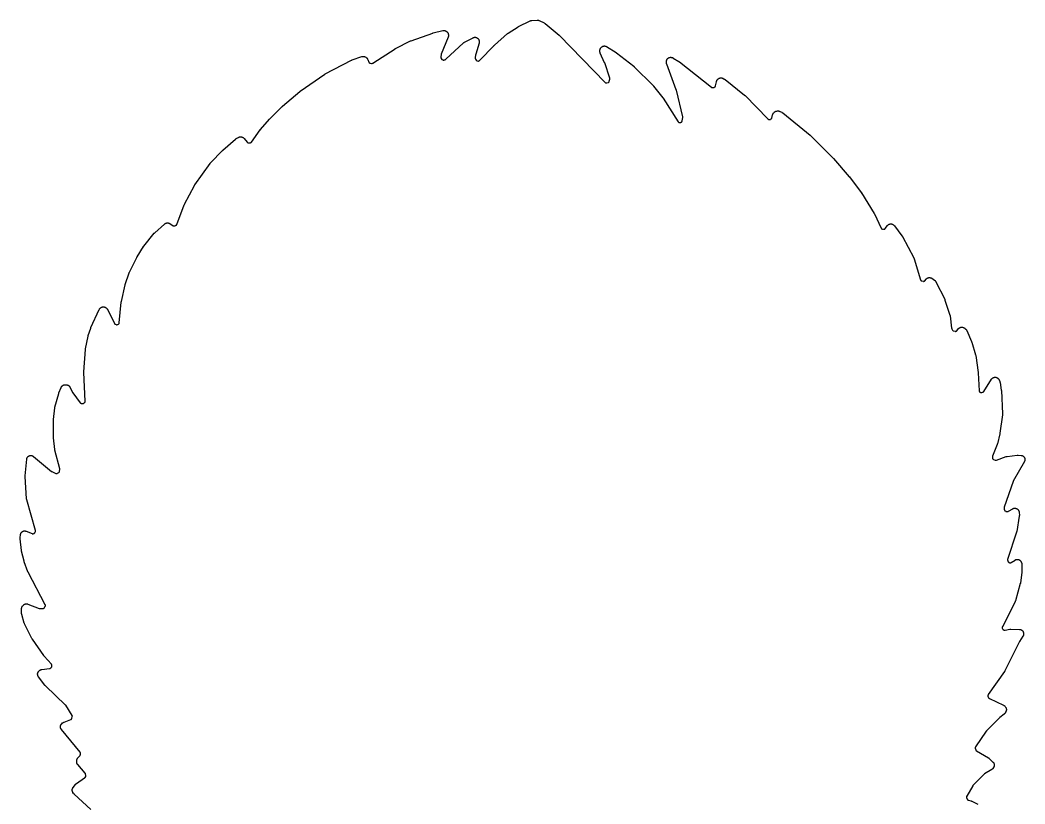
# Model space of a CAD drawing. Header units: millimetres. Extents: x 0 to 194, y 0 to 300.
# Drawn here: x 0 to 192.4, y 150 to 300 of the extents above; entities that cross this region are included whole.
import ezdxf

# ---------------------------------------------------------------- set-up
doc = ezdxf.new("R2010")
doc.units = ezdxf.units.MM
doc.layers.add('CUT', color=7, linetype='CONTINUOUS')

msp = doc.modelspace()

# ---------------------------------------------------------------- linework, layer by layer
at = {"layer": 'CUT'}
msp.add_lwpolyline([(13.5031, 148.902), (10.3414, 151.8754), (10.3249, 151.8918), (10.2928, 151.9253), (10.2624, 151.9604), (10.2339, 151.997), (10.2201, 152.0157), (10.0981, 152.1905), (10.0862, 152.2085), (10.0632, 152.245), (10.042, 152.2826), (10.0275, 152.3115), (10.01, 152.3509), (9.9983, 152.381), (9.9847, 152.422), (9.9759, 152.4531), (9.9663, 152.4951), (9.9605, 152.5269), (9.955, 152.5697), (9.9523, 152.6019), (9.9509, 152.645), (9.9513, 152.6774), (9.954, 152.7204), (9.9575, 152.7526), (9.9643, 152.7952), (9.9709, 152.8268), (9.9817, 152.8686), (9.9914, 152.8994), (10.0061, 152.9399), (10.0187, 152.9697), (10.0373, 153.0087), (10.0526, 153.0371), (10.0748, 153.0741), (10.0988, 153.1099), (10.1112, 153.1276), (10.5543, 153.7258), (10.5662, 153.7411), (10.5905, 153.7712), (10.6161, 153.8002), (10.6362, 153.821), (10.6643, 153.8477), (10.6861, 153.8668), (10.7163, 153.891), (10.7475, 153.9138), (10.7633, 153.9249), (12.3272, 154.9702), (12.3517, 154.9884), (12.3742, 155.0091), (12.3945, 155.0318), (12.4124, 155.0566), (12.5252, 155.2308), (12.54, 155.2565), (12.5523, 155.2835), (12.5618, 155.3115), (12.5686, 155.3404), (12.5724, 155.3698), (12.5733, 155.3995), (12.5713, 155.429), (12.5664, 155.4583), (12.5014, 155.7538), (12.4934, 155.783), (12.4825, 155.8112), (12.4688, 155.8383), (12.4525, 155.8638), (12.4336, 155.8875), (11.0069, 157.5093), (10.9924, 157.5266), (10.9645, 157.5618), (10.9383, 157.5983), (10.9201, 157.6267), (10.8977, 157.6657), (10.8824, 157.6957), (10.864, 157.7367), (10.8517, 157.7681), (10.8375, 157.8108), (10.8285, 157.8432), (10.8186, 157.8871), (10.8129, 157.9203), (10.8074, 157.9649), (10.805, 157.9985), (10.804, 158.0435), (10.8053, 158.0884), (10.8065, 158.1109), (10.823, 158.3206), (10.8251, 158.3411), (10.8302, 158.3819), (10.8372, 158.4225), (10.8438, 158.4526), (10.8544, 158.4924), (10.8637, 158.5218), (10.878, 158.5605), (10.89, 158.5889), (10.9077, 158.6261), (10.9222, 158.6533), (10.9432, 158.6887), (10.9602, 158.7144), (10.9844, 158.7478), (11.0101, 158.7799), (11.0233, 158.7957), (11.4467, 159.2792), (11.466, 159.3037), (11.4827, 159.3301), (11.4965, 159.358), (11.5073, 159.3873), (11.5151, 159.4175), (11.5197, 159.4483), (11.5403, 159.6636), (11.5416, 159.693), (11.5401, 159.7223), (11.5358, 159.7513), (11.5286, 159.7797), (11.5186, 159.8074), (11.5061, 159.8339), (11.491, 159.859), (11.4735, 159.8826), (7.8833, 164.2541), (7.8694, 164.2718), (7.8426, 164.308), (7.8177, 164.3454), (7.8004, 164.3744), (7.7794, 164.4141), (7.7651, 164.4447), (7.7481, 164.4863), (7.7369, 164.5181), (7.7242, 164.5613), (7.7163, 164.594), (7.7079, 164.6382), (7.7033, 164.6716), (7.6993, 164.7164), (7.6981, 164.7501), (7.6987, 164.7951), (7.7008, 164.8287), (7.7058, 164.8734), (7.7113, 164.9067), (7.7208, 164.9507), (7.7295, 164.9832), (7.7434, 165.026), (7.7554, 165.0575), (7.7734, 165.0987), (7.7885, 165.1289), (7.8105, 165.1681), (7.8285, 165.1966), (7.8544, 165.2334), (7.8751, 165.2599), (7.9046, 165.294), (7.9356, 165.3265), (7.9516, 165.3424), (8.1063, 165.4888), (8.123, 165.5038), (8.1571, 165.533), (8.1926, 165.5604), (8.2202, 165.5796), (8.2582, 165.6034), (8.2876, 165.6197), (8.3278, 165.6396), (8.369, 165.6574), (8.3898, 165.6658), (9.6933, 166.1545), (9.72, 166.166), (9.7455, 166.18), (9.7694, 166.1965), (9.7917, 166.2152), (9.8121, 166.2359), (9.8303, 166.2585), (9.8463, 166.2828), (9.8599, 166.3085), (9.8709, 166.3354), (9.8792, 166.3633), (9.9643, 166.7072), (9.9701, 166.7367), (9.9729, 166.7666), (9.9726, 166.7966), (9.9694, 166.8265), (9.9632, 166.8559), (9.9541, 166.8845), (9.9422, 166.912), (9.9276, 166.9383), (8.7222, 168.8678), (8.708, 168.8885), (8.6921, 168.908), (8.6747, 168.926), (4.8319, 172.5877), (4.8189, 172.6006), (4.7934, 172.627), (4.769, 172.6543), (4.7458, 172.6827), (4.7344, 172.6971), (3.4881, 174.3484), (3.4749, 174.3668), (3.4495, 174.4043), (3.426, 174.4429), (3.4098, 174.4728), (3.3904, 174.5136), (3.3773, 174.5449), (3.362, 174.5875), (3.3522, 174.62), (3.3412, 174.6639), (3.3347, 174.6972), (3.3283, 174.742), (3.3251, 174.7758), (3.3232, 174.821), (3.3235, 174.8549), (3.3261, 174.9001), (3.3298, 174.9338), (3.3369, 174.9785), (3.344, 175.0117), (3.3556, 175.0554), (3.3659, 175.0877), (3.3819, 175.1301), (3.3954, 175.1612), (3.4155, 175.2018), (3.4321, 175.2313), (3.4562, 175.2697), (3.4757, 175.2974), (3.5035, 175.3331), (3.5331, 175.3674), (3.5483, 175.3841), (3.6328, 175.4725), (3.6485, 175.4882), (3.6806, 175.5186), (3.7142, 175.5475), (3.7404, 175.5679), (3.7767, 175.5933), (3.8048, 175.6109), (3.8434, 175.6327), (3.8731, 175.6475), (3.9136, 175.6653), (3.9446, 175.6772), (3.9867, 175.6909), (4.0187, 175.6996), (4.062, 175.7092), (4.1057, 175.7166), (4.1276, 175.7197), (5.6277, 175.8986), (5.6573, 175.9036), (5.6863, 175.9116), (5.7143, 175.9224), (5.741, 175.936), (5.7663, 175.9521), (5.7899, 175.9707), (5.9342, 176.0971), (5.9544, 176.1165), (5.9727, 176.1377), (5.9889, 176.1605), (6.0029, 176.1847), (6.0146, 176.2101), (6.0239, 176.2365), (6.0307, 176.2636), (6.0349, 176.2912), (6.055, 176.481), (6.0567, 176.5088), (6.0557, 176.5367), (6.0522, 176.5643), (6.0461, 176.5915), (6.0376, 176.618), (6.0266, 176.6437), (6.0132, 176.6681), (5.9977, 176.6913), (5.9801, 176.7129), (4.5761, 178.2789), (4.5585, 178.2998), (4.5161, 178.3534), (4.4997, 178.3754), (2.3175, 181.5028), (2.2999, 181.53), (2.2585, 181.5997), (2.2429, 181.6282), (0.8235, 184.4581), (0.8145, 184.4769), (0.7976, 184.515), (0.7825, 184.5538), (0.7691, 184.5932), (0.7629, 184.6131), (0.2925, 186.2513), (0.2871, 186.2719), (0.2772, 186.3134), (0.2694, 186.3553), (0.265, 186.387), (0.2612, 186.4295), (0.2594, 186.4721), (0.259, 186.4934), (0.2632, 187.3682), (0.2638, 187.3897), (0.2661, 187.4326), (0.2704, 187.4753), (0.2751, 187.5072), (0.2835, 187.5493), (0.2913, 187.5805), (0.3036, 187.6217), (0.3143, 187.652), (0.3305, 187.6918), (0.3441, 187.721), (0.364, 187.759), (0.3803, 187.7868), (0.4037, 187.8228), (0.4226, 187.8489), (0.4494, 187.8824), (0.4777, 187.9147), (0.4923, 187.9305), (0.6069, 188.049), (0.6226, 188.0644), (0.6546, 188.0944), (0.688, 188.1228), (0.7141, 188.1428), (0.7501, 188.1678), (0.778, 188.1852), (0.8163, 188.2066), (0.8457, 188.2212), (0.8859, 188.2388), (0.9167, 188.2504), (0.9584, 188.264), (0.9901, 188.2726), (1.033, 188.282), (1.0654, 188.2875), (1.1089, 188.2927), (1.1417, 188.295), (1.1856, 188.296), (1.2184, 188.2951), (1.2622, 188.2917), (1.2948, 188.2876), (1.338, 188.2801), (1.3701, 188.2728), (1.4123, 188.2611), (1.454, 188.2473), (1.4746, 188.2399), (3.6232, 187.4095), (3.6534, 187.3996), (3.6846, 187.393), (3.7163, 187.3897), (3.7481, 187.3898), (4.3912, 187.426), (4.4203, 187.429), (4.449, 187.4349), (4.4769, 187.4436), (4.5039, 187.4549), (4.5297, 187.4688), (4.554, 187.4852), (4.5765, 187.5039), (4.5972, 187.5246), (4.6157, 187.5473), (4.6319, 187.5717), (4.7902, 187.8367), (4.8045, 187.8638), (4.816, 187.8923), (4.8246, 187.9217), (4.8301, 187.9519), (4.8325, 187.9825), (4.8317, 188.0132), (4.8278, 188.0436), (4.8209, 188.0735), (4.8109, 188.1025), (4.798, 188.1303), (1.533, 194.3282), (1.5205, 194.3538), (1.4915, 194.4185), (1.4807, 194.4448), (0.779, 196.3171), (0.7706, 196.3415), (0.7516, 196.4029), (0.7446, 196.4277), (0.2666, 198.3464), (0.2607, 198.3738), (0.2481, 198.4426), (0.2439, 198.4703), (-0.0249, 200.7059), (-0.0268, 200.7245), (-0.0297, 200.7617), (-0.031, 200.799), (-0.0309, 200.8269), (-0.0292, 200.8642), (-0.0259, 200.9014), (-0.0239, 200.9199), (0.0589, 201.557), (0.0622, 201.5785), (0.0699, 201.6213), (0.0796, 201.6637), (0.0885, 201.6951), (0.1023, 201.7364), (0.1141, 201.7667), (0.1318, 201.8065), (0.1465, 201.8356), (0.168, 201.8734), (0.1854, 201.901), (0.2105, 201.9366), (0.2305, 201.9623), (0.2589, 201.9953), (0.2813, 202.019), (0.3127, 202.0491), (0.3373, 202.0705), (0.3715, 202.0974), (0.398, 202.1163), (0.4346, 202.1399), (0.4629, 202.1561), (0.5016, 202.176), (0.5313, 202.1894), (0.5718, 202.2055), (0.6026, 202.216), (0.6444, 202.228), (0.6762, 202.2355), (0.719, 202.2435), (0.7513, 202.2479), (0.7946, 202.2517), (0.8272, 202.2529), (0.8707, 202.2525), (0.9033, 202.2506), (0.9465, 202.246), (0.9787, 202.2409), (1.0214, 202.2321), (1.0529, 202.224), (1.0945, 202.2112), (1.1354, 202.1963), (1.1557, 202.1884), (2.2609, 201.7251), (2.287, 201.7156), (2.314, 201.7085), (2.3414, 201.7039), (2.3692, 201.7019), (2.397, 201.7025), (2.4247, 201.7057), (2.4519, 201.7114), (2.4785, 201.7196), (2.6224, 201.7714), (2.6514, 201.7836), (2.679, 201.7988), (2.7048, 201.8168), (2.7286, 201.8374), (2.7501, 201.8603), (2.7691, 201.8854), (2.7854, 201.9123), (2.8819, 202.0931), (2.8942, 202.119), (2.9039, 202.146), (2.9111, 202.1737), (2.9155, 202.2021), (2.9173, 202.2307), (2.9162, 202.2594), (2.9125, 202.2878), (2.906, 202.3157), (1.2441, 208.2159), (1.2383, 208.2388), (1.2279, 208.2847), (1.2199, 208.3312), (1.2144, 208.378), (1.2123, 208.4015), (0.9371, 212.6368), (0.9363, 212.6543), (0.9354, 212.6895), (0.9359, 212.7247), (0.9377, 212.7598), (0.939, 212.7774), (1.2315, 215.9636), (1.234, 215.9856), (1.2403, 216.0295), (1.2486, 216.073), (1.2565, 216.1053), (1.2692, 216.1478), (1.2802, 216.1792), (1.2969, 216.2203), (1.311, 216.2504), (1.3317, 216.2896), (1.3487, 216.3182), (1.3732, 216.3552), (1.3928, 216.3819), (1.4208, 216.4163), (1.4431, 216.441), (1.4743, 216.4725), (1.4989, 216.4949), (1.5331, 216.5231), (1.5597, 216.543), (1.5965, 216.5677), (1.625, 216.5849), (1.6641, 216.6059), (1.6941, 216.6201), (1.735, 216.6372), (1.7663, 216.6484), (1.8087, 216.6614), (1.841, 216.6695), (1.8845, 216.6781), (1.9173, 216.683), (1.9615, 216.6874), (1.9947, 216.689), (2.039, 216.689), (2.0722, 216.6874), (2.1163, 216.683), (2.1492, 216.6781), (2.1927, 216.6694), (2.2249, 216.6613), (2.2673, 216.6483), (2.2986, 216.6371), (2.3396, 216.62), (2.3696, 216.6057), (2.4086, 216.5847), (2.4371, 216.5676), (2.4739, 216.5428), (2.5094, 216.5163), (2.5269, 216.5026), (5.9873, 213.6431), (6.0102, 213.6259), (6.0346, 213.611), (6.0604, 213.5985), (6.8364, 213.2664), (6.8649, 213.2559), (6.8943, 213.2483), (6.9244, 213.2438), (6.9547, 213.2423), (6.9851, 213.2438), (7.0151, 213.2485), (7.0446, 213.2561), (7.0731, 213.2667), (7.1003, 213.2801), (7.3854, 213.4388), (7.4108, 213.4547), (7.4345, 213.473), (7.4563, 213.4936), (7.4759, 213.5162), (7.4931, 213.5407), (7.5078, 213.5668), (7.5198, 213.5942), (7.5291, 213.6227), (7.5354, 213.652), (7.5388, 213.6818), (7.5605, 214.0196), (7.5608, 214.0509), (7.558, 214.082), (7.5518, 214.1127), (6.6397, 217.7008), (6.6329, 217.7325), (6.6186, 217.8123), (6.6141, 217.8444), (6.3836, 220.0365), (6.3819, 220.0581), (6.3788, 220.1122), (6.3781, 220.1338), (6.3501, 223.4398), (6.3507, 223.4681), (6.3546, 223.5387), (6.357, 223.5669), (6.6206, 225.8017), (6.6229, 225.8183), (6.628, 225.8514), (6.6344, 225.8843), (6.642, 225.917), (6.6461, 225.9332), (7.3667, 228.573), (7.374, 228.5973), (7.3942, 228.6574), (7.4029, 228.6813), (7.8064, 229.6935), (7.8154, 229.7146), (7.8345, 229.7561), (7.8557, 229.7967), (7.873, 229.8262), (7.8982, 229.8644), (7.9185, 229.892), (7.9474, 229.9275), (7.9704, 229.9529), (8.0028, 229.9852), (8.0282, 230.0082), (8.0637, 230.037), (8.1006, 230.064), (8.1194, 230.0771), (8.1455, 230.0942), (8.1641, 230.1058), (8.2018, 230.128), (8.2406, 230.1484), (8.2704, 230.1622), (8.311, 230.1787), (8.3419, 230.1896), (8.3839, 230.2021), (8.4158, 230.2099), (8.4588, 230.2182), (8.4913, 230.2229), (8.535, 230.227), (8.5787, 230.229), (8.6006, 230.2295), (8.7884, 230.2288), (8.8098, 230.2282), (8.8526, 230.2261), (8.8952, 230.2218), (8.9269, 230.2172), (8.969, 230.2089), (9.0001, 230.2012), (9.0412, 230.189), (9.0714, 230.1784), (9.1111, 230.1624), (9.1423, 230.148), (9.1822, 230.1271), (9.2163, 230.1071), (9.2557, 230.081), (9.2842, 230.0599), (9.3207, 230.0298), (9.3468, 230.0058), (9.3799, 229.972), (9.4034, 229.9455), (9.4328, 229.9084), (9.4533, 229.8795), (9.4786, 229.8396), (9.5018, 229.7984), (9.5129, 229.7774), (10.0437, 228.7061), (10.0574, 228.6815), (10.0734, 228.6582), (11.4951, 226.7806), (11.5128, 226.7593), (11.5324, 226.7397), (11.5538, 226.7221), (11.5766, 226.7065), (11.6008, 226.693), (11.6262, 226.6818), (11.6524, 226.6731), (11.6794, 226.6667), (11.9175, 226.6224), (11.9472, 226.6184), (11.9772, 226.6174), (12.0071, 226.6193), (12.0366, 226.6243), (12.0655, 226.6321), (12.0935, 226.6428), (12.1203, 226.6563), (12.1456, 226.6724), (12.1692, 226.6909), (12.3281, 226.8289), (12.3497, 226.8496), (12.3691, 226.8724), (12.3861, 226.8969), (12.4006, 226.923), (12.4124, 226.9505), (12.4215, 226.9789), (12.4276, 227.0082), (12.4309, 227.0379), (12.4311, 227.0677), (12.2038, 232.5897), (12.2034, 232.6137), (12.2042, 232.6737), (12.2051, 232.6978), (12.487, 236.9829), (12.4899, 237.0121), (12.4994, 237.0847), (12.5042, 237.1136), (12.9792, 239.5055), (12.9854, 239.5327), (13.0032, 239.6), (13.0111, 239.6267), (13.4892, 241.07), (13.4979, 241.0942), (13.5215, 241.1538), (13.5317, 241.1774), (15.1407, 244.6498), (15.1507, 244.6701), (15.1717, 244.71), (15.1947, 244.7489), (15.2134, 244.7771), (15.2401, 244.8135), (15.2616, 244.8397), (15.2918, 244.8732), (15.3158, 244.8971), (15.3493, 244.9274), (15.3755, 244.9488), (15.4118, 244.9756), (15.4401, 244.9943), (15.4789, 245.0173), (15.5189, 245.0383), (15.5391, 245.0483), (15.5624, 245.0591), (15.5823, 245.0677), (15.6225, 245.084), (15.6635, 245.0984), (15.6946, 245.1077), (15.7367, 245.118), (15.7686, 245.1242), (15.8116, 245.1305), (15.8439, 245.1336), (15.8872, 245.1357), (15.9197, 245.1357), (15.9631, 245.1336), (15.9954, 245.1304), (16.0383, 245.1242), (16.0702, 245.1179), (16.1124, 245.1076), (16.1539, 245.0952), (16.1746, 245.0885), (16.2206, 245.0723), (16.2408, 245.0647), (16.2809, 245.0484), (16.3202, 245.0302), (16.3489, 245.0151), (16.3863, 244.9932), (16.4135, 244.9755), (16.4485, 244.9501), (16.4739, 244.9298), (16.5063, 244.9011), (16.5296, 244.8785), (16.5592, 244.8469), (16.5802, 244.8222), (16.6065, 244.7878), (16.625, 244.7612), (16.648, 244.7245), (16.6692, 244.6867), (16.6793, 244.6676), (18.0183, 241.9832), (18.0328, 241.9574), (18.0497, 241.9332), (18.069, 241.9107), (18.0904, 241.8903), (18.1137, 241.872), (18.1387, 241.8562), (18.1651, 241.8429), (18.3865, 241.7447), (18.4136, 241.7342), (18.4416, 241.7264), (18.4702, 241.7213), (18.4992, 241.7191), (18.5283, 241.7196), (18.5572, 241.723), (18.5856, 241.7291), (18.6133, 241.738), (18.64, 241.7495), (18.7972, 241.8264), (18.8239, 241.8413), (18.849, 241.8587), (18.8722, 241.8786), (18.8932, 241.9008), (18.9118, 241.925), (18.9279, 241.951), (18.9413, 241.9785), (18.9518, 242.0072), (18.9594, 242.0368), (18.9639, 242.067), (19.3489, 246.0503), (19.3525, 246.0788), (19.364, 246.1498), (19.3695, 246.1781), (20.0932, 249.3502), (20.0987, 249.3719), (20.1139, 249.4258), (20.1205, 249.4473), (20.8682, 251.674), (20.8793, 251.7035), (20.9095, 251.7763), (20.9227, 251.8049), (22.3283, 254.6123), (22.3386, 254.6317), (22.3655, 254.6795), (22.3767, 254.6983), (23.6213, 256.6758), (23.6355, 256.697), (23.6726, 256.7492), (23.6881, 256.7696), (25.6526, 259.2211), (25.6646, 259.2355), (25.6893, 259.2637), (25.715, 259.2909), (25.7419, 259.317), (25.7556, 259.3298), (27.6054, 260.9807), (27.6235, 260.996), (27.6604, 261.0257), (27.6989, 261.0533), (27.7288, 261.0725), (27.77, 261.096), (27.8017, 261.1119), (27.8452, 261.1309), (27.8895, 261.1476), (27.9119, 261.1553), (27.9634, 261.1716), (27.9839, 261.1776), (28.0251, 261.1886), (28.0669, 261.1975), (28.0985, 261.2028), (28.1409, 261.2078), (28.1728, 261.21), (28.2155, 261.2109), (28.2475, 261.2101), (28.2901, 261.207), (28.3219, 261.2032), (28.364, 261.196), (28.3952, 261.1892), (28.4365, 261.1781), (28.467, 261.1683), (28.507, 261.1534), (28.5364, 261.1408), (28.5748, 261.1221), (28.6122, 261.1016), (28.6307, 261.0909), (29.3112, 260.6758), (29.336, 260.6622), (29.362, 260.651), (29.389, 260.6424), (29.4166, 260.6363), (29.4447, 260.6328), (29.473, 260.632), (29.5012, 260.6338), (29.5292, 260.6384), (29.5566, 260.6455), (29.5832, 260.6552), (29.8178, 260.7534), (29.8453, 260.7665), (29.8712, 260.7824), (29.8955, 260.8008), (29.9177, 260.8216), (29.9377, 260.8445), (29.9553, 260.8693), (29.9703, 260.8958), (29.9825, 260.9237), (31.4031, 264.6664), (31.4142, 264.6931), (31.4441, 264.7589), (31.457, 264.7848), (33.3796, 268.3777), (33.394, 268.4027), (33.4319, 268.4637), (33.4479, 268.4877), (36.3644, 272.5791), (36.3745, 272.5927), (36.3951, 272.6194), (36.4168, 272.6454), (36.4393, 272.6705), (36.4509, 272.6829), (38.7497, 275.0559), (38.7616, 275.0678), (38.7921, 275.097), (38.8045, 275.1085), (41.1946, 277.2313), (41.2124, 277.2462), (41.2486, 277.2752), (41.2864, 277.3024), (41.3254, 277.3275), (41.3453, 277.3395), (41.7602, 277.5768), (41.7807, 277.5879), (41.8222, 277.6088), (41.8647, 277.6277), (41.8973, 277.6401), (41.9416, 277.6544), (41.9752, 277.6634), (42.0208, 277.673), (42.0552, 277.6785), (42.1014, 277.6834), (42.1362, 277.6853), (42.1828, 277.6854), (42.2176, 277.6837), (42.2639, 277.679), (42.2983, 277.6737), (42.3439, 277.6642), (42.3889, 277.6524), (42.4112, 277.6459), (42.4998, 277.6177), (42.5203, 277.6107), (42.561, 277.5955), (42.6009, 277.5784), (42.6301, 277.5642), (42.6682, 277.5434), (42.6959, 277.5264), (42.7318, 277.502), (42.7578, 277.4824), (42.7911, 277.4546), (42.8151, 277.4326), (42.8456, 277.4018), (42.8746, 277.3695), (42.8887, 277.353), (43.4702, 276.6393), (43.4891, 276.6182), (43.51, 276.5989), (43.5326, 276.5817), (43.5567, 276.5667), (43.5821, 276.5541), (43.6086, 276.5439), (43.6359, 276.5363), (43.6639, 276.5313), (43.6921, 276.529), (43.7205, 276.5293), (44.033, 276.5478), (44.0623, 276.551), (44.0912, 276.557), (44.1193, 276.5659), (44.1464, 276.5775), (44.1723, 276.5917), (44.1966, 276.6083), (44.2192, 276.6273), (44.2398, 276.6483), (44.2583, 276.6714), (45.944, 278.9997), (45.9556, 279.015), (45.9852, 279.0525), (45.9974, 279.0672), (47.719, 281.0633), (47.7308, 281.0765), (47.761, 281.1089), (47.7733, 281.1216), (50.1549, 283.4795), (50.167, 283.491), (50.1976, 283.5191), (50.21, 283.5302), (53.5052, 286.3425), (53.5232, 286.3571), (53.5691, 286.3924), (53.5879, 286.406), (58.2999, 289.6536), (58.3226, 289.6683), (58.3805, 289.7033), (58.4041, 289.7166), (63.4347, 292.3551), (63.4504, 292.363), (63.4821, 292.3781), (63.5144, 292.3919), (63.5472, 292.4045), (63.5637, 292.4105), (65.4001, 293.0329), (65.4215, 293.0396), (65.4646, 293.0519), (65.5083, 293.062), (65.5414, 293.0679), (65.5859, 293.0736), (65.6194, 293.0762), (65.6642, 293.0774), (65.6978, 293.0767), (65.7426, 293.0735), (65.7759, 293.0694), (65.8201, 293.0617), (65.8529, 293.0543), (65.8961, 293.0423), (65.928, 293.0316), (65.9698, 293.0154), (66.0107, 292.997), (66.031, 292.9874), (66.1598, 292.9217), (66.1804, 292.9105), (66.221, 292.8871), (66.2603, 292.8616), (66.2887, 292.841), (66.3252, 292.8115), (66.3513, 292.7881), (66.3845, 292.755), (66.4081, 292.7289), (66.4376, 292.6926), (66.4583, 292.6642), (66.484, 292.625), (66.5016, 292.5946), (66.523, 292.5529), (66.5422, 292.5101), (66.5513, 292.4885), (66.7457, 291.9871), (66.7581, 291.9593), (66.7733, 291.9329), (66.7911, 291.9082), (66.8114, 291.8854), (66.8338, 291.8648), (66.8582, 291.8465), (66.8843, 291.8309), (66.9119, 291.8179), (66.9407, 291.8078), (66.9703, 291.8007), (67.2736, 291.744), (67.3018, 291.7401), (67.3302, 291.7389), (67.3586, 291.7404), (67.3867, 291.7446), (67.4144, 291.7514), (67.4412, 291.7608), (67.467, 291.7727), (67.4916, 291.787), (71.7792, 294.5586), (71.8002, 294.5714), (71.8535, 294.6018), (71.8752, 294.6134), (74.7107, 296.0346), (74.736, 296.0463), (74.8003, 296.0737), (74.8264, 296.0838), (78.9886, 297.5575), (79.0113, 297.5649), (79.0687, 297.5818), (79.0918, 297.588), (80.9011, 298.019), (80.9241, 298.0239), (80.9703, 298.0324), (81.0169, 298.0384), (81.052, 298.0411), (81.099, 298.0423), (81.1342, 298.0413), (81.181, 298.0376), (81.2159, 298.033), (81.2621, 298.0244), (81.2964, 298.0161), (81.3414, 298.0027), (81.3746, 297.991), (81.418, 297.973), (81.4604, 297.9527), (81.4813, 297.9421), (81.5431, 297.9085), (81.5619, 297.8977), (81.5988, 297.8753), (81.6347, 297.851), (81.6607, 297.8316), (81.694, 297.8041), (81.718, 297.7823), (81.7486, 297.7516), (81.7703, 297.7276), (81.7978, 297.6942), (81.8172, 297.6682), (81.8413, 297.6323), (81.8581, 297.6046), (81.8787, 297.5665), (81.8927, 297.5373), (81.9096, 297.4974), (81.9245, 297.4568), (81.9314, 297.4363), (81.9648, 297.3299), (81.9709, 297.3084), (81.9821, 297.2654), (81.9911, 297.2218), (81.9963, 297.1888), (82.0009, 297.1445), (82.0028, 297.1112), (82.0031, 297.0667), (82.0016, 297.0333), (81.9975, 296.989), (81.9928, 296.956), (81.9843, 296.9123), (81.9763, 296.8799), (81.9636, 296.8372), (81.9487, 296.7953), (81.9408, 296.7744), (80.6086, 293.5308), (80.5978, 293.4997), (80.5904, 293.4675), (80.5104, 293.0005), (80.5067, 292.9697), (80.5063, 292.9386), (80.5091, 292.9077), (80.515, 292.8772), (80.5241, 292.8475), (80.5362, 292.8189), (80.636, 292.6132), (80.651, 292.5859), (80.6688, 292.5604), (80.689, 292.5369), (80.7116, 292.5155), (80.7363, 292.4967), (80.7629, 292.4805), (80.7909, 292.4671), (80.9409, 292.4048), (80.9682, 292.395), (80.9964, 292.3879), (81.025, 292.3835), (81.054, 292.3819), (81.083, 292.3831), (81.1117, 292.3871), (81.1399, 292.3939), (81.3428, 292.4531), (81.369, 292.462), (81.3942, 292.4733), (81.4183, 292.487), (81.441, 292.5027), (81.4622, 292.5205), (84.8523, 295.6468), (84.867, 295.6599), (84.8971, 295.6853), (84.9283, 295.7094), (84.9525, 295.7264), (84.9857, 295.7476), (85.0197, 295.7674), (85.037, 295.7769), (86.699, 296.6466), (86.7183, 296.6561), (86.7575, 296.6743), (86.7976, 296.6906), (86.8281, 296.7013), (86.8695, 296.7137), (86.901, 296.7214), (86.9434, 296.7297), (86.9754, 296.7344), (87.0184, 296.7387), (87.0508, 296.7403), (87.094, 296.7403), (87.1263, 296.7388), (87.1694, 296.7347), (87.2014, 296.7301), (87.2439, 296.722), (87.2753, 296.7143), (87.3168, 296.7021), (87.3474, 296.6914), (87.3875, 296.6753), (87.4169, 296.6618), (87.4552, 296.6419), (87.4832, 296.6256), (87.5195, 296.6021), (87.5458, 296.5832), (87.5796, 296.5563), (87.604, 296.535), (87.6351, 296.505), (87.6573, 296.4814), (87.6854, 296.4486), (87.7052, 296.423), (87.73, 296.3876), (87.7473, 296.3602), (87.7686, 296.3226), (87.7832, 296.2937), (87.8008, 296.2542), (87.8165, 296.2139), (87.8238, 296.1936), (87.8514, 296.1112), (87.8582, 296.089), (87.8706, 296.0444), (87.8808, 295.9991), (87.8866, 295.9649), (87.892, 295.9188), (87.8943, 295.8842), (87.8949, 295.8378), (87.8936, 295.8031), (87.8895, 295.757), (87.8846, 295.7226), (87.8757, 295.6771), (87.8645, 295.6321), (87.8583, 295.6097), (87.2176, 293.5048), (87.2102, 293.4753), (87.2059, 293.4452), (87.1391, 292.7267), (87.1378, 292.6974), (87.1394, 292.6682), (87.1438, 292.6392), (87.151, 292.6109), (87.161, 292.5833), (87.1736, 292.5569), (87.1887, 292.5318), (87.3094, 292.3518), (87.3273, 292.3278), (87.3475, 292.3057), (87.3698, 292.2857), (87.3939, 292.268), (87.4198, 292.2529), (87.447, 292.2404), (87.4753, 292.2306), (87.5044, 292.2238), (87.6579, 292.1956), (87.6871, 292.1917), (87.7166, 292.1907), (87.746, 292.1926), (87.7751, 292.1974), (87.8036, 292.205), (87.8312, 292.2154), (87.8577, 292.2284), (87.8827, 292.244), (87.9061, 292.2619), (87.9276, 292.2821), (90.7418, 295.1902), (90.7548, 295.2031), (90.788, 295.2346), (90.8015, 295.247), (93.3282, 297.4649), (93.3417, 297.4763), (93.3691, 297.4985), (93.3974, 297.5197), (93.4265, 297.5397), (93.4413, 297.5494), (95.3293, 298.7418), (95.3489, 298.7536), (95.3986, 298.7815), (95.4188, 298.7922), (97.6254, 299.8904), (97.6464, 299.9002), (97.6888, 299.9186), (97.7321, 299.9349), (97.7652, 299.9454), (97.81, 299.9571), (97.844, 299.9641), (97.8897, 299.9712), (97.9358, 299.9759), (97.9589, 299.9776), (98.9541, 300.0274), (98.9765, 300.0279), (99.0212, 300.028), (99.0659, 300.0257), (99.0992, 300.0224), (99.1435, 300.0158), (99.1763, 300.0092), (99.2197, 299.9982), (99.2517, 299.9883), (99.2938, 299.9731), (99.335, 299.9558), (99.3554, 299.9466), (100.3387, 299.4748), (100.3628, 299.4623), (100.4101, 299.436), (100.4558, 299.4068), (100.4997, 299.375), (100.5211, 299.3584), (103.2052, 297.1497), (103.2241, 297.1333), (103.27, 297.091), (103.2879, 297.0736), (112.0132, 288.0982), (112.0358, 288.0772), (112.0605, 288.0587), (112.0869, 288.0427), (112.1148, 288.0296), (112.1439, 288.0194), (112.1738, 288.0123), (112.2044, 288.0082), (112.2352, 288.0074), (112.266, 288.0097), (112.2963, 288.0151), (112.5746, 288.0799), (112.6022, 288.0877), (112.6289, 288.0981), (112.6545, 288.111), (112.6788, 288.1263), (112.7015, 288.1439), (112.7223, 288.1635), (112.7413, 288.1851), (112.758, 288.2083), (112.7725, 288.2331), (112.7846, 288.2591), (112.7941, 288.2861), (112.801, 288.314), (112.8861, 288.7454), (112.8905, 288.776), (112.8918, 288.8069), (112.8898, 288.8377), (112.8847, 288.8681), (112.8765, 288.8979), (111.9084, 291.8185), (111.9036, 291.8321), (111.8965, 291.8505), (111.891, 291.8638), (111.073, 293.7149), (111.0641, 293.7366), (111.0474, 293.7803), (111.033, 293.8249), (111.024, 293.8589), (111.0143, 293.9047), (111.0089, 293.9394), (111.004, 293.986), (111.0016, 294.0328), (111.001, 294.0562), (111.0011, 294.2008), (111.0017, 294.2218), (111.0037, 294.2638), (111.0076, 294.3057), (111.012, 294.3369), (111.0199, 294.3782), (111.0272, 294.4089), (111.0389, 294.4493), (111.0491, 294.4791), (111.0645, 294.5183), (111.0774, 294.547), (111.0963, 294.5846), (111.1119, 294.612), (111.1343, 294.6476), (111.1583, 294.6821), (111.1708, 294.6991), (111.2163, 294.7583), (111.2301, 294.7754), (111.2586, 294.8089), (111.2886, 294.8409), (111.3123, 294.8638), (111.3454, 294.8928), (111.3712, 294.9133), (111.4069, 294.9389), (111.4346, 294.9568), (111.4726, 294.9788), (111.5019, 294.9939), (111.5419, 295.0121), (111.5726, 295.0242), (111.6142, 295.0384), (111.6458, 295.0475), (111.6886, 295.0576), (111.721, 295.0635), (111.7646, 295.0694), (111.7974, 295.0722), (111.8413, 295.0737), (111.8743, 295.0733), (111.9181, 295.0705), (111.9509, 295.0669), (111.9943, 295.0599), (112.0265, 295.0531), (112.069, 295.0418), (112.1004, 295.0319), (112.1416, 295.0166), (112.1719, 295.0036), (112.2114, 294.9844), (112.25, 294.9632), (112.269, 294.9522), (114.108, 293.8221), (114.1294, 293.8081), (114.1817, 293.7717), (114.2022, 293.7565), (117.4866, 291.1839), (117.5078, 291.1663), (117.5592, 291.1207), (117.5792, 291.1018), (121.1856, 287.4854), (121.2033, 287.4666), (121.2461, 287.4184), (121.2626, 287.3987), (123.0485, 285.1414), (123.0621, 285.1234), (123.0948, 285.0775), (123.1074, 285.0588), (125.9866, 280.5581), (126.0028, 280.5351), (126.0211, 280.5138), (126.0413, 280.4943), (126.0633, 280.4768), (126.0868, 280.4614), (126.1116, 280.4483), (126.1375, 280.4375), (126.1644, 280.4292), (126.1919, 280.4235), (126.2865, 280.4083), (126.3137, 280.4053), (126.3412, 280.4047), (126.3685, 280.4066), (126.3956, 280.411), (126.4222, 280.4178), (126.448, 280.4271), (126.4729, 280.4387), (126.5949, 280.5025), (126.6213, 280.518), (126.646, 280.5362), (126.6686, 280.5568), (126.6891, 280.5795), (126.7071, 280.6043), (126.7226, 280.6307), (126.7352, 280.6586), (126.7449, 280.6877), (126.7517, 280.7175), (126.8629, 281.3646), (126.8665, 281.3946), (126.867, 281.4248), (126.8646, 281.455), (126.8591, 281.4847), (125.6368, 286.635), (125.632, 286.6527), (125.6247, 286.6769), (125.6188, 286.6943), (123.793, 291.6101), (123.7859, 291.6307), (123.7727, 291.6722), (123.7616, 291.7144), (123.7548, 291.7463), (123.7477, 291.7894), (123.744, 291.8218), (123.7412, 291.8653), (123.7405, 291.9089), (123.7407, 291.9307), (123.7472, 292.1326), (123.7484, 292.1549), (123.7521, 292.1993), (123.7579, 292.2435), (123.7639, 292.2764), (123.7741, 292.3198), (123.7834, 292.3519), (123.7978, 292.3941), (123.8102, 292.4252), (123.8287, 292.4657), (123.8441, 292.4954), (123.8666, 292.5339), (123.8848, 292.5619), (123.911, 292.598), (123.9319, 292.6241), (123.9616, 292.6574), (123.985, 292.6813), (124.0177, 292.7115), (124.0434, 292.7329), (124.079, 292.7598), (124.1066, 292.7785), (124.1447, 292.8017), (124.1741, 292.8177), (124.2143, 292.837), (124.2451, 292.8499), (124.287, 292.8652), (124.3189, 292.875), (124.3622, 292.886), (124.3949, 292.8927), (124.439, 292.8993), (124.4723, 292.9027), (124.5168, 292.905), (124.5502, 292.905), (124.5948, 292.9029), (124.6391, 292.8985), (124.6613, 292.8958), (124.7122, 292.8882), (124.7346, 292.8843), (124.7791, 292.8754), (124.823, 292.8643), (124.8555, 292.8543), (124.8982, 292.8387), (124.9295, 292.8255), (124.9704, 292.8058), (125.0101, 292.784), (125.0298, 292.7726), (126.1108, 292.1084), (126.1331, 292.0937), (126.1876, 292.0556), (126.209, 292.0397), (132.346, 287.1843), (132.3698, 287.1672), (132.3952, 287.1526), (132.4219, 287.1405), (132.4497, 287.1311), (132.4782, 287.1244), (132.5073, 287.1206), (132.6964, 287.1048), (132.7255, 287.1038), (132.7546, 287.1057), (132.7834, 287.1103), (132.8115, 287.1177), (132.8389, 287.1278), (132.8651, 287.1405), (132.89, 287.1557), (133.0175, 287.2424), (133.0406, 287.2599), (133.062, 287.2795), (133.0814, 287.3011), (133.0986, 287.3244), (133.1135, 287.3493), (133.1259, 287.3755), (133.1357, 287.4028), (133.1428, 287.4309), (133.3043, 288.2279), (133.3093, 288.2494), (133.3202, 288.2923), (133.3332, 288.3345), (133.3444, 288.3656), (133.3615, 288.4064), (133.3758, 288.4363), (133.3968, 288.4752), (133.4139, 288.5035), (133.4386, 288.5402), (133.4651, 288.5756), (133.4788, 288.5929), (133.5516, 288.6809), (133.5657, 288.6972), (133.5947, 288.7289), (133.6251, 288.7593), (133.649, 288.7809), (133.6822, 288.8082), (133.708, 288.8274), (133.7437, 288.8514), (133.7712, 288.8681), (133.809, 288.8886), (133.838, 288.9026), (133.8776, 288.9194), (133.9078, 288.9306), (133.9488, 288.9435), (133.9799, 288.9517), (134.0219, 288.9607), (134.0537, 288.9659), (134.0964, 288.9708), (134.1286, 288.973), (134.1715, 288.9738), (134.2037, 288.9729), (134.2466, 288.9696), (134.2785, 288.9656), (134.3209, 288.9583), (134.3523, 288.9512), (134.3938, 288.9399), (134.4244, 288.9299), (134.4646, 288.9146), (134.504, 288.8975), (134.5235, 288.8884), (134.8191, 288.7424), (134.8407, 288.731), (134.883, 288.7071), (134.9241, 288.681), (134.9637, 288.6527), (134.9831, 288.638), (138.7, 285.6619), (138.7213, 285.6437), (138.7732, 285.5966), (138.7933, 285.5771), (143.1319, 281.1111), (143.154, 281.0905), (143.1782, 281.0722), (143.204, 281.0564), (143.2313, 281.0433), (143.2598, 281.0331), (143.2891, 281.0258), (143.3191, 281.0214), (143.5015, 281.0043), (143.5292, 281.003), (143.5569, 281.0042), (143.5844, 281.0081), (143.6114, 281.0144), (143.6377, 281.0232), (143.6631, 281.0343), (143.6873, 281.0478), (143.7836, 281.1073), (143.8073, 281.1236), (143.8294, 281.1421), (143.8495, 281.1626), (143.8677, 281.185), (143.8836, 281.209), (143.8971, 281.2344), (143.9081, 281.261), (143.9165, 281.2885), (144.0745, 281.9089), (144.0801, 281.9291), (144.0924, 281.9693), (144.1065, 282.0089), (144.1184, 282.038), (144.1362, 282.0761), (144.1508, 282.104), (144.172, 282.1402), (144.1892, 282.1666), (144.2137, 282.2007), (144.2332, 282.2254), (144.2608, 282.2571), (144.2898, 282.2875), (144.3047, 282.3023), (144.4038, 282.3967), (144.4214, 282.4126), (144.4572, 282.4433), (144.4946, 282.4721), (144.5238, 282.4922), (144.564, 282.5169), (144.5951, 282.5338), (144.6377, 282.5542), (144.6704, 282.5678), (144.7149, 282.5836), (144.7488, 282.5936), (144.7948, 282.6047), (144.8412, 282.6133), (144.8645, 282.617), (144.9904, 282.6335), (145.012, 282.6358), (145.0553, 282.6394), (145.0988, 282.6409), (145.1314, 282.6404), (145.1748, 282.6377), (145.2072, 282.6341), (145.2501, 282.6272), (145.282, 282.6205), (145.3241, 282.6095), (145.3552, 282.5997), (145.396, 282.5847), (145.436, 282.5677), (145.4558, 282.5587), (145.8362, 282.3752), (145.8596, 282.3631), (145.9057, 282.3375), (145.9501, 282.3092), (145.9928, 282.2783), (146.0138, 282.2623), (151.2449, 277.9977), (151.2618, 277.9833), (151.3031, 277.946), (151.3193, 277.9307), (155.6944, 273.577), (155.7066, 273.5644), (155.7363, 273.5325), (155.7479, 273.5194), (158.7322, 270.0491), (158.7414, 270.038), (158.7641, 270.0099), (158.773, 269.9985), (161.0286, 267.0062), (161.0399, 266.9904), (161.0674, 266.9505), (161.0781, 266.9342), (163.5199, 263.0367), (163.5336, 263.0133), (163.5659, 262.9541), (163.5781, 262.93), (164.8529, 260.2192), (164.8673, 260.1922), (164.8844, 260.1669), (164.904, 260.1434), (164.9259, 260.122), (164.9498, 260.103), (164.9755, 260.0864), (165.0978, 260.0166), (165.1222, 260.004), (165.1477, 259.9938), (165.1741, 259.9859), (165.201, 259.9805), (165.2283, 259.9776), (165.2558, 259.9772), (165.2832, 259.9793), (165.44, 259.9985), (165.4704, 260.0038), (165.5, 260.0122), (165.5287, 260.0236), (165.556, 260.0379), (165.5817, 260.0549), (165.6055, 260.0744), (165.6272, 260.0963), (165.6465, 260.1203), (166.0532, 260.6818), (166.0669, 260.6999), (166.0954, 260.7353), (166.1257, 260.7692), (166.1496, 260.7935), (166.1831, 260.8242), (166.2093, 260.8459), (166.2457, 260.8731), (166.274, 260.892), (166.313, 260.9154), (166.3431, 260.9314), (166.3842, 260.9507), (166.4157, 260.9636), (166.4586, 260.9786), (166.4913, 260.9883), (166.5355, 260.9989), (166.5689, 261.0052), (166.614, 261.0113), (166.6479, 261.0142), (166.6933, 261.0158), (166.7274, 261.0152), (166.7727, 261.0122), (166.8065, 261.0082), (166.8513, 261.0006), (166.8846, 260.9933), (166.9284, 260.9812), (166.9607, 260.9705), (167.0031, 260.9541), (167.0342, 260.9402), (167.0747, 260.9196), (167.1042, 260.9026), (167.1424, 260.878), (167.1793, 260.8515), (167.1975, 260.8378), (167.2725, 260.7779), (167.2874, 260.7655), (167.3167, 260.7401), (167.3448, 260.7134), (167.3649, 260.6925), (167.3907, 260.6635), (167.4151, 260.6335), (167.427, 260.6182), (168.8397, 258.7177), (168.8494, 258.704), (168.8684, 258.6764), (168.8863, 258.6481), (168.9032, 258.6191), (168.9114, 258.6045), (171.0948, 254.5128), (171.1045, 254.4935), (171.1229, 254.4545), (171.1395, 254.4146), (171.1542, 254.3741), (171.161, 254.3536), (172.4068, 250.3003), (172.4165, 250.2732), (172.4288, 250.2472), (172.4435, 250.2226), (172.4605, 250.1994), (172.4797, 250.178), (172.5008, 250.1585), (172.5237, 250.1411), (172.5481, 250.126), (172.5739, 250.1133), (172.6008, 250.1031), (172.6285, 250.0955), (172.9342, 250.0276), (172.9645, 250.0225), (172.9951, 250.0205), (173.0257, 250.0216), (173.0561, 250.0259), (173.0859, 250.0332), (173.1148, 250.0436), (173.1424, 250.0568), (173.1686, 250.0728), (173.193, 250.0914), (173.2154, 250.1124), (173.2355, 250.1355), (173.468, 250.4325), (173.4823, 250.4497), (173.5115, 250.4835), (173.5424, 250.5157), (173.5667, 250.5387), (173.6006, 250.5678), (173.6271, 250.5882), (173.6638, 250.6137), (173.6921, 250.6315), (173.7311, 250.6533), (173.7611, 250.6681), (173.8021, 250.6859), (173.8334, 250.6977), (173.8759, 250.7113), (173.9083, 250.72), (173.9519, 250.7293), (173.9849, 250.7347), (174.0293, 250.7397), (174.0627, 250.7418), (174.1074, 250.7423), (174.1408, 250.7411), (174.1853, 250.7372), (174.2185, 250.7327), (174.2624, 250.7244), (174.2949, 250.7166), (174.3378, 250.704), (174.3694, 250.693), (174.4108, 250.6763), (174.4411, 250.6622), (174.4807, 250.6414), (174.5191, 250.6187), (174.538, 250.6068), (175.0503, 250.2688), (175.0697, 250.2553), (175.1076, 250.2273), (175.144, 250.1973), (175.1701, 250.1735), (175.2032, 250.1399), (175.2266, 250.1134), (175.256, 250.0765), (175.2766, 250.0478), (175.3019, 250.008), (175.3252, 249.967), (175.3363, 249.9462), (177.0165, 246.5801), (177.0298, 246.5509), (177.0604, 246.4768), (177.0716, 246.4467), (178.0251, 243.5726), (178.0317, 243.551), (178.0437, 243.5076), (178.0536, 243.4637), (178.0612, 243.4194), (178.0644, 243.3971), (178.3463, 241.0617), (178.3524, 241.0279), (178.3622, 240.995), (178.3758, 240.9635), (178.5082, 240.6986), (178.522, 240.6739), (178.5381, 240.6505), (178.5564, 240.6288), (178.5766, 240.609), (178.5986, 240.5911), (178.6222, 240.5754), (178.6472, 240.562), (178.6733, 240.551), (178.7004, 240.5425), (179.0378, 240.4539), (179.0667, 240.4479), (179.0962, 240.4446), (179.1257, 240.4443), (179.1552, 240.447), (179.1843, 240.4525), (179.2127, 240.4608), (179.2401, 240.4719), (179.2663, 240.4857), (179.291, 240.502), (179.314, 240.5206), (179.3351, 240.5414), (179.354, 240.5642), (179.6176, 240.9158), (179.6307, 240.9324), (179.6576, 240.965), (179.686, 240.9963), (179.7084, 241.0187), (179.7396, 241.0472), (179.764, 241.0674), (179.7978, 241.0929), (179.824, 241.1107), (179.86, 241.1329), (179.8877, 241.1482), (179.9257, 241.1668), (179.9583, 241.181), (179.9985, 241.1963), (180.034, 241.2078), (180.0762, 241.2193), (180.1082, 241.2264), (180.1513, 241.2337), (180.1838, 241.2377), (180.2275, 241.2408), (180.2602, 241.2416), (180.304, 241.2404), (180.3367, 241.238), (180.3801, 241.2326), (180.4232, 241.2251), (180.4446, 241.2209), (180.5258, 241.2027), (180.5483, 241.1971), (180.5929, 241.1846), (180.6369, 241.1699), (180.6692, 241.1572), (180.7114, 241.138), (180.7423, 241.122), (180.7823, 241.0986), (180.8113, 241.0795), (180.8487, 241.0521), (180.8846, 241.0228), (180.9022, 241.0076), (181.0313, 240.8908), (181.0484, 240.8745), (181.0817, 240.8409), (181.1132, 240.8057), (181.1354, 240.7781), (181.163, 240.7398), (181.1822, 240.71), (181.2057, 240.6689), (181.2269, 240.6268), (181.237, 240.6054), (182.169, 238.4864), (182.1794, 238.4607), (182.2034, 238.3955), (182.2122, 238.3691), (182.9327, 235.9613), (182.9408, 235.9302), (182.9583, 235.8517), (182.9641, 235.8201), (183.4431, 232.6007), (183.4459, 232.5777), (183.4514, 232.5201), (183.4531, 232.497), (183.6058, 229.0802), (183.6088, 229.0497), (183.6148, 229.0196), (183.6239, 228.9904), (183.6359, 228.9622), (183.6507, 228.9353), (183.6682, 228.9102), (183.6881, 228.8869), (183.7104, 228.8658), (183.7346, 228.8471), (183.7607, 228.8309), (183.8746, 228.7681), (183.9025, 228.7545), (183.9316, 228.7439), (183.9617, 228.7364), (183.9923, 228.732), (184.0233, 228.7308), (184.0542, 228.7328), (184.0848, 228.7379), (184.1146, 228.7462), (184.3556, 228.8267), (184.3829, 228.8374), (184.409, 228.8506), (184.4338, 228.8664), (184.4568, 228.8845), (184.4781, 228.9047), (184.4972, 228.9269), (184.514, 228.9509), (185.9968, 231.2956), (186.0091, 231.314), (186.0344, 231.35), (186.0614, 231.3847), (186.0829, 231.4097), (186.1133, 231.4416), (186.1371, 231.4644), (186.1704, 231.4932), (186.1964, 231.5135), (186.2323, 231.5389), (186.2601, 231.5566), (186.2984, 231.5784), (186.3278, 231.5933), (186.368, 231.6112), (186.3988, 231.6232), (186.4405, 231.6371), (186.4723, 231.646), (186.5152, 231.6557), (186.5477, 231.6615), (186.5914, 231.667), (186.6243, 231.6695), (186.6683, 231.6708), (186.7012, 231.6701), (186.7451, 231.667), (186.7779, 231.6631), (186.8213, 231.6558), (186.8535, 231.6487), (186.896, 231.6371), (186.9273, 231.6269), (186.9685, 231.6113), (186.9987, 231.598), (187.0381, 231.5784), (187.0765, 231.5569), (187.0955, 231.5457), (187.1053, 231.5396), (187.1238, 231.5274), (187.1601, 231.5021), (187.1951, 231.475), (187.2203, 231.4535), (187.2525, 231.4231), (187.2754, 231.3992), (187.3045, 231.3659), (187.325, 231.3398), (187.3506, 231.3037), (187.3685, 231.2758), (187.3905, 231.2374), (187.4105, 231.198), (187.4201, 231.178), (187.5553, 230.876), (187.5629, 230.8581), (187.5773, 230.8219), (187.59, 230.7852), (187.5984, 230.7573), (187.608, 230.7196), (187.6159, 230.6815), (187.6194, 230.6624), (187.8567, 229.2079), (187.8599, 229.1844), (187.8663, 229.1255), (187.8683, 229.1018), (188.1193, 224.6439), (188.12, 224.6216), (188.1203, 224.577), (188.1183, 224.5324), (188.1142, 224.488), (188.1116, 224.4658), (187.6102, 220.965), (187.6063, 220.9419), (187.595, 220.8843), (187.5898, 220.8614), (187.1028, 218.9265), (187.0948, 218.8986), (187.0726, 218.8295), (187.0628, 218.8022), (186.1655, 216.5274), (186.1555, 216.4974), (186.1487, 216.4665), (186.1451, 216.4351), (186.1449, 216.4035), (186.148, 216.372), (186.1784, 216.1729), (186.1843, 216.1439), (186.1931, 216.1156), (186.2045, 216.0883), (186.2187, 216.0623), (186.2353, 216.0378), (186.2542, 216.0151), (186.2753, 215.9943), (186.2983, 215.9757), (186.3231, 215.9595), (186.3493, 215.9458), (186.6826, 215.792), (186.7099, 215.781), (186.738, 215.7727), (186.7668, 215.7672), (186.7961, 215.7646), (186.8254, 215.7648), (186.8546, 215.7679), (186.8833, 215.7739), (186.9113, 215.7826), (188.7886, 216.4689), (188.8122, 216.4768), (188.8596, 216.4912), (188.9077, 216.503), (188.9564, 216.5121), (188.9809, 216.516), (190.8806, 216.7643), (190.9062, 216.7669), (190.9576, 216.7707), (191.009, 216.7714), (191.0605, 216.7693), (191.0862, 216.7675), (191.6525, 216.7112), (191.6753, 216.7083), (191.7206, 216.7015), (191.7656, 216.6923), (191.7989, 216.6838), (191.8426, 216.6701), (191.8749, 216.6582), (191.917, 216.6401), (191.9479, 216.6249), (191.988, 216.6027), (192.0171, 216.5845), (192.0548, 216.5582), (192.0819, 216.5372), (192.1167, 216.5072), (192.1415, 216.4835), (192.173, 216.4502), (192.199, 216.4197), (192.2264, 216.3842), (192.2479, 216.3532), (192.2712, 216.316), (192.2872, 216.2874), (192.3067, 216.2481), (192.3198, 216.218), (192.3354, 216.177), (192.3456, 216.1458), (192.3571, 216.1035), (192.3641, 216.0714), (192.3715, 216.0281), (192.3754, 215.9955), (192.3785, 215.9518), (192.3792, 215.919), (192.378, 215.8751), (192.3756, 215.8424), (192.3701, 215.7989), (192.3645, 215.7665), (192.3548, 215.7237), (192.3461, 215.6921), (192.3323, 215.6505), (192.3205, 215.6198), (192.3027, 215.5797), (192.2831, 215.5405), (192.2727, 215.5212), (190.1417, 211.749), (190.1296, 211.7251), (190.1196, 211.7001), (188.4065, 206.7835), (188.3985, 206.7566), (188.3931, 206.7292), (188.3902, 206.7013), (188.39, 206.6733), (188.3924, 206.6454), (188.4345, 206.3278), (188.4401, 206.2976), (188.4488, 206.2681), (188.4604, 206.2396), (188.4749, 206.2125), (188.492, 206.187), (188.5117, 206.1634), (188.5338, 206.142), (188.5578, 206.1229), (188.7172, 206.0094), (188.7404, 205.9944), (188.765, 205.9816), (188.7906, 205.9711), (188.817, 205.9631), (188.8441, 205.9575), (188.8716, 205.9544), (188.8993, 205.9539), (188.9269, 205.9559), (189.1397, 205.9814), (189.1705, 205.9867), (189.2006, 205.9952), (189.2296, 206.0068), (189.2573, 206.0214), (190.0375, 206.4854), (190.0567, 206.4962), (190.0956, 206.5168), (190.1354, 206.5355), (190.1659, 206.548), (190.2074, 206.5627), (190.2389, 206.5722), (190.2817, 206.5828), (190.314, 206.5891), (190.3576, 206.5955), (190.3904, 206.5987), (190.4343, 206.6007), (190.4673, 206.6007), (190.5112, 206.5985), (190.5441, 206.5952), (190.5876, 206.5887), (190.6199, 206.5822), (190.6626, 206.5715), (190.6941, 206.5619), (190.7355, 206.547), (190.766, 206.5344), (190.8058, 206.5156), (190.8348, 206.5), (190.8726, 206.4774), (190.9, 206.4591), (190.9354, 206.4329), (190.9609, 206.412), (190.9935, 206.3825), (191.0168, 206.3592), (191.0464, 206.3266), (191.0674, 206.3012), (191.0936, 206.2658), (191.1181, 206.2293), (191.1299, 206.2107), (191.1647, 206.153), (191.1753, 206.1344), (191.1956, 206.0966), (191.2141, 206.058), (191.2266, 206.0284), (191.2413, 205.9881), (191.2509, 205.9575), (191.2618, 205.916), (191.2684, 205.8846), (191.2752, 205.8423), (191.2801, 205.7997), (191.282, 205.7784), (191.3138, 205.291), (191.3147, 205.2649), (191.3151, 205.2126), (191.3124, 205.1604), (191.3067, 205.1085), (191.3031, 205.0826), (190.8065, 202.1441), (190.7999, 202.1121), (190.7805, 202.0329), (190.7716, 202.0014), (189.0777, 196.7623), (189.0701, 196.7341), (189.0653, 196.7052), (189.0632, 196.676), (189.0641, 196.6468), (189.0678, 196.6177), (189.0743, 196.5892), (189.0835, 196.5615), (189.0954, 196.5347), (189.1876, 196.3523), (189.2012, 196.3281), (189.2171, 196.3053), (189.2349, 196.2841), (189.2547, 196.2646), (189.2761, 196.247), (189.2992, 196.2314), (189.3235, 196.2181), (189.349, 196.2071), (189.4586, 196.1655), (189.4881, 196.156), (189.5184, 196.1496), (189.5492, 196.1464), (189.5802, 196.1464), (189.611, 196.1495), (189.6413, 196.1559), (189.6708, 196.1653), (189.6992, 196.1777), (189.7262, 196.1929), (190.4904, 196.6796), (190.5094, 196.6911), (190.5481, 196.7131), (190.5879, 196.7332), (190.6184, 196.7468), (190.66, 196.7628), (190.6916, 196.7733), (190.7346, 196.7852), (190.7671, 196.7925), (190.811, 196.8), (190.8442, 196.8041), (190.8886, 196.8073), (190.922, 196.808), (190.9665, 196.8068), (190.9998, 196.8042), (191.044, 196.7986), (191.0768, 196.7928), (191.1203, 196.7828), (191.1524, 196.7738), (191.1946, 196.7595), (191.2257, 196.7474), (191.2663, 196.729), (191.296, 196.7138), (191.3346, 196.6916), (191.3627, 196.6735), (191.3989, 196.6476), (191.425, 196.6268), (191.4585, 196.5974), (191.4824, 196.5742), (191.5128, 196.5416), (191.5344, 196.5161), (191.5614, 196.4807), (191.5866, 196.444), (191.5988, 196.4253), (191.6588, 196.3281), (191.6709, 196.3072), (191.6941, 196.2647), (191.7149, 196.2211), (191.7287, 196.1876), (191.7448, 196.1419), (191.7549, 196.1071), (191.7659, 196.06), (191.7723, 196.0244), (191.7782, 195.9764), (191.7815, 195.9281), (191.7825, 195.9039), (191.805, 194.397), (191.805, 194.3801), (191.8042, 194.3463), (191.8022, 194.3126), (191.7989, 194.2789), (191.7969, 194.2622), (191.5324, 192.3194), (191.527, 192.2877), (191.5105, 192.2091), (191.5027, 192.1779), (190.5478, 188.8349), (190.5413, 188.8143), (190.5275, 188.7733), (190.5117, 188.7331), (190.494, 188.6937), (190.4846, 188.6742), (188.0572, 183.9005), (188.0447, 183.8723), (188.0351, 183.843), (188.0285, 183.8128), (188.0251, 183.7822), (188.0249, 183.7514), (188.0278, 183.7207), (188.0339, 183.6904), (188.043, 183.661), (188.0907, 183.5313), (188.1014, 183.5058), (188.1144, 183.4814), (188.1297, 183.4583), (188.1469, 183.4367), (188.1661, 183.4168), (188.187, 183.3988), (188.2095, 183.3827), (188.2334, 183.3688), (188.4288, 183.2668), (188.4557, 183.2544), (188.4837, 183.2447), (188.5125, 183.2379), (188.5418, 183.2339), (188.5714, 183.2328), (188.601, 183.2346), (188.6302, 183.2393), (189.4961, 183.4238), (189.5222, 183.4286), (189.5747, 183.4366), (189.6276, 183.4414), (189.6806, 183.4432), (189.7071, 183.4433), (191.3347, 183.4006), (191.3575, 183.3994), (191.403, 183.3959), (191.4483, 183.3901), (191.482, 183.384), (191.5264, 183.3737), (191.5593, 183.3642), (191.6025, 183.3494), (191.6342, 183.3367), (191.6757, 183.3175), (191.706, 183.3016), (191.7453, 183.2784), (191.7738, 183.2595), (191.8105, 183.2324), (191.837, 183.2108), (191.8708, 183.1801), (191.8949, 183.1559), (191.9255, 183.1219), (191.947, 183.0953), (191.9739, 183.0585), (191.9927, 183.0299), (192.0157, 182.9905), (192.0315, 182.9601), (192.0504, 182.9186), (192.0672, 182.8761), (192.0751, 182.8547), (192.0975, 182.7886), (192.1043, 182.7667), (192.1167, 182.7228), (192.1269, 182.6783), (192.1328, 182.6446), (192.1384, 182.5992), (192.1409, 182.5651), (192.1419, 182.5194), (192.1409, 182.4852), (192.1372, 182.4397), (192.1327, 182.4058), (192.1245, 182.3608), (192.1166, 182.3275), (192.1038, 182.2837), (192.0926, 182.2513), (192.0755, 182.209), (192.061, 182.178), (192.0397, 182.1376), (192.0163, 182.0984), (192.0041, 182.079), (191.3595, 181.1119), (191.3496, 181.096), (191.3368, 181.0738), (191.3279, 181.0573), (188.5361, 175.4669), (188.5283, 175.4521), (188.5123, 175.4227), (188.4951, 175.3939), (188.4769, 175.3658), (188.4675, 175.3519), (185.3527, 170.9157), (185.3374, 170.8916), (185.3245, 170.8662), (185.3141, 170.8397), (185.3063, 170.8123), (185.301, 170.7843), (185.2985, 170.756), (185.2986, 170.7275), (185.3085, 170.5402), (185.3112, 170.513), (185.3163, 170.4861), (185.3239, 170.4598), (185.3339, 170.4343), (185.3461, 170.4099), (185.3605, 170.3866), (185.377, 170.3647), (185.4856, 170.2335), (185.5035, 170.2138), (185.5231, 170.1957), (185.5442, 170.1794), (185.5666, 170.1651), (185.5902, 170.1528), (188.272, 168.906), (188.2929, 168.8956), (188.3342, 168.8737), (188.3742, 168.8498), (188.4033, 168.8303), (188.4407, 168.8023), (188.4675, 168.7799), (188.5018, 168.7482), (188.5262, 168.7231), (188.557, 168.688), (188.5859, 168.6514), (188.5999, 168.6327), (188.6807, 168.5187), (188.6931, 168.5002), (188.7171, 168.4625), (188.7392, 168.4237), (188.7542, 168.3938), (188.7724, 168.353), (188.7844, 168.3218), (188.7984, 168.2794), (188.8073, 168.2471), (188.817, 168.2035), (188.8245, 168.1595), (188.8276, 168.1382), (188.8297, 168.1165), (188.8328, 168.0715), (188.8337, 168.0263), (188.8327, 167.9925), (188.829, 167.9475), (188.8246, 167.914), (188.8165, 167.8696), (188.8087, 167.8367), (188.7961, 167.7933), (188.7851, 167.7613), (188.7683, 167.7194), (188.7494, 167.6785), (188.7394, 167.6582), (188.6436, 167.4753), (188.632, 167.4545), (188.6078, 167.4137), (188.5814, 167.3742), (188.5602, 167.3456), (188.5298, 167.3091), (188.5056, 167.283), (188.4716, 167.2499), (188.4358, 167.2186), (188.4175, 167.2035), (187.5572, 166.5278), (187.5425, 166.5155), (187.5229, 166.498), (187.5091, 166.4848), (185.0158, 163.9513), (184.998, 163.9315), (184.982, 163.9102), (182.9233, 160.901), (182.9081, 160.8765), (182.8954, 160.8506), (182.8853, 160.8236), (182.8778, 160.7957), (182.873, 160.7672), (182.8709, 160.7385), (182.8717, 160.7096), (182.8752, 160.681), (182.8814, 160.6528), (182.9735, 160.3147), (182.9826, 160.2868), (182.9943, 160.2599), (183.0086, 160.2344), (183.0254, 160.2103), (183.0444, 160.188), (183.0655, 160.1676), (183.0885, 160.1494), (183.1132, 160.1336), (185.3805, 158.8271), (185.4039, 158.8127), (185.4496, 158.7825), (185.4933, 158.7496), (185.535, 158.7141), (185.5553, 158.6957), (186.2676, 158.01), (186.2833, 157.9941), (186.3138, 157.9617), (186.3426, 157.9278), (186.363, 157.9013), (186.3884, 157.8647), (186.406, 157.8364), (186.4276, 157.7975), (186.4424, 157.7675), (186.46, 157.7266), (186.4718, 157.6954), (186.4853, 157.653), (186.4939, 157.6207), (186.5032, 157.5772), (186.5085, 157.5442), (186.5134, 157.5), (186.5155, 157.4667), (186.516, 157.4221), (186.5148, 157.3888), (186.5109, 157.3444), (186.5064, 157.3113), (186.4981, 157.2676), (186.4903, 157.2351), (186.4778, 157.1924), (186.4669, 157.1609), (186.4502, 157.1196), (186.4315, 157.0792), (186.4216, 157.0592), (186.3277, 156.8802), (186.3177, 156.8621), (186.2969, 156.8266), (186.2745, 156.792), (186.2565, 156.7668), (186.231, 156.7344), (186.2108, 156.711), (186.1825, 156.6811), (186.1602, 156.6597), (186.1293, 156.6325), (186.1052, 156.6132), (186.0718, 156.5889), (186.0374, 156.5662), (186.02, 156.5552), (184.6538, 155.7406), (184.6236, 155.72), (184.596, 155.6958), (182.4286, 153.5426), (182.4106, 153.523), (182.3943, 153.5019), (182.38, 153.4794), (181.2343, 151.4882), (181.221, 151.4622), (181.2103, 151.4351), (181.2022, 151.4071), (181.1969, 151.3784), (181.1945, 151.3493), (181.1949, 151.3201), (181.1981, 151.2911), (181.2041, 151.2626), (181.2128, 151.2347), (181.3442, 150.8787), (181.3558, 150.8515), (181.3701, 150.8255), (181.3868, 150.801), (181.4059, 150.7783), (181.4271, 150.7576), (181.4503, 150.7391), (181.4752, 150.723), (181.5015, 150.7095), (181.5291, 150.6985), (181.5576, 150.6904), (182.0419, 150.5776), (182.0673, 150.5709), (182.1176, 150.556), (182.1671, 150.5382), (182.2153, 150.5176), (182.2392, 150.5066), (183.3896, 149.933)], dxfattribs=at)

doc.saveas('drawing.dxf')
